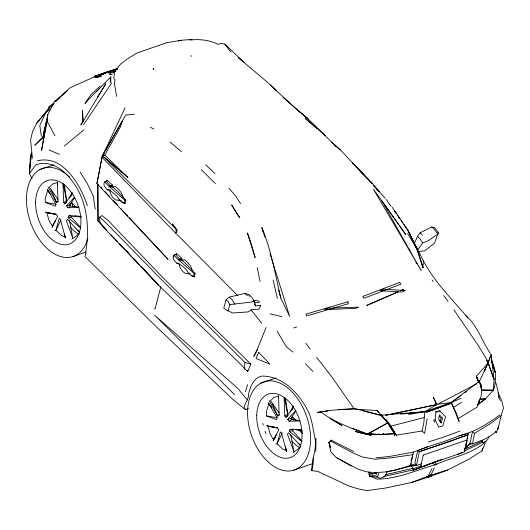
<?xml version="1.0" encoding="UTF-8"?>
<svg xmlns="http://www.w3.org/2000/svg" width="530" height="530" viewBox="0 0 530 530"><rect width="100%" height="100%" fill="white"/><g stroke="black" fill="none" stroke-linecap="round" stroke-linejoin="round"><path stroke-width="0.79" d="M98.05 184.109L98.023 220.997L106.517 230M110.816 76.234L110.743 82.388L110.061 77.658L87.503 100.581M315.774 451.494L316.032 438.277M481.319 389.245L481.485 385.648L478.762 380.447L478.484 382.773M423 267.736L423.344 260.714L407.987 230.663L417.024 249.504L423 267.736L417.547 249.869L407.55 233.505M104.509 72.901L100.514 74.293M464.386 448.936L465.93 448.406L466.009 447.015M105.43 150.851L122.543 120.767L120.277 127.226L104.788 155.058L102.343 155.654L96.91 183.652L102.343 155.654L125.663 115.036L134.342 114.215M491.151 354.888L484.546 371.192L484.301 369.629M427.173 418.72L424.623 433.408L422.039 430.983L423.708 423.815L424.875 411.651L436.952 404.536L433.202 397.05L436.707 404.622L385.774 415.315L387.344 414.983M353.583 451.533L331.204 440.099L328.892 442.325L330.786 451.845L336.365 457.635L357.439 468.931L365.408 471.455L372.014 472.859L385.906 471.905L395.512 470.143L410.591 465.34L413.36 452.117L427.876 446.691A615.668 475.165 84.5 0 0 459.113 435.879C474.045 432.188 487.514 424.192 499.677 414.97M175.881 233.346L176.179 229.616L172.376 223.918L177.133 230.186L175.881 233.346L102.23 157.496M435.143 419.906L435.74 412.393L440.019 411.028L445.617 416.958L442.782 425.888L438.813 427.14L435.143 419.906L433.593 420.244L434.666 422.244M430.115 475.032L431.221 476.212L411.876 482.426L385.343 488.077L367.151 490.581L358.022 488.839L349.217 486.142L317.622 471.349L311.779 470.647C311.68 460.139 316.496 450.122 315.231 439.628C313.29 430.711 312.302 421.39 308.957 412.883C300.278 394.737 283.716 376.101 262.078 376.061C253.433 377.645 250.319 386.602 248.577 394.121C248.974 399.143 245.006 402.482 244.237 407.086L245.284 409.571L248.431 408.577M29.932 168.732L29.475 173.681L32.105 178.716M30.084 167.089L31.31 153.899L29.601 169.911M46.951 119.701L44.229 129.982L42.844 137.979L41.413 138.33L34.775 145.286L42.844 137.979L47.806 114.52L41.472 150.785L47.163 121.264L47.806 114.52L54.451 101.548L67.469 90.623M387.072 471.793C386.913 475.476 382.958 478.279 379.434 478.126L378.248 477.576L377.691 476.503L378.698 473.502M441.232 422.966L440.403 421.893L440.894 418.283L442.457 418.15L441.232 422.966L438.635 418.687L439.522 414.858L442.457 418.15M459.113 435.879L468.036 433.195L465.93 448.406L469.984 443.305L472.468 443.915L484.135 439.456L491.244 435.435L497.193 430.883L498.253 426.935M109.107 73.955L109.312 72.524L115.547 70.967M466.135 444.935L466.387 443.371M466.638 441.808L466.897 440.244M467.149 438.674L467.4 437.111M467.785 434.766L468.036 433.195M482.161 440.244L482.274 442.47L483.141 442.709C486.076 441.894 488.11 439.184 489.263 436.495M100.461 76.519L100.004 75.127L97.235 75.452L95.281 76.088L95.85 77.645L95.294 76.26L94.512 76.327L94.949 77.731M120.787 200.459L123.371 203.063L125.113 203.606L125.789 200.128L116.819 190.648L112.691 187.044L109.352 186.719L104.635 181.903L107.504 180.518L112.499 185.096L112.691 187.044L115.48 186.507L118.442 189.223L121.509 193.033L123.351 197.836M191.602 275.295L192.635 276.335L194.371 276.879L195.053 273.401L186.083 263.92L181.956 260.316L178.61 259.991L173.893 255.175L176.762 253.797L181.763 258.368L181.956 260.316L184.745 259.779L187.7 262.496L190.767 266.305L192.615 271.108M311.779 470.647L313.197 463.518L313.17 458.172M472.468 443.915L474.608 433.335L490.74 423.384L501.148 415.606L503.5 407.994L501.797 400.839L498.18 392.796M409.498 465.28L416.461 465.532L419.303 451.719L468.116 434.812L458.947 437.999A588.293 458.351 65.4 0 1 429.134 448.32L419.303 451.719L417.759 450.606L414.884 462.683L416.461 465.532L421.867 463.657M469.984 443.305L472.515 431.632L474.608 433.335M55.809 101.203L54.451 101.548L55.782 101.336L70 87.828L97.295 75.512M125.113 203.606L124.285 203.109L124.928 200.221L109.352 186.719L109.995 185.765L112.499 185.096M194.371 276.879L193.543 276.388L194.192 273.493L178.61 259.991L179.259 259.037L181.763 258.368M493.463 390.822C496.352 381.156 496.544 370.053 491.635 360.996M497.928 429.26L501.148 415.606M411.101 461.537L412.227 456.827M422.039 430.983L396.321 435.176L393.565 430.413L395.029 433.871L394.558 435.792L393.565 430.413L386.085 419.892M111.399 70.603L108.809 71.431L114.248 70.252L114.851 71.623M330.415 447.148L329.15 442.689L330.932 441.179L331.204 440.099M160.901 286.617L155.038 308.805L154.203 308.692M426.749 476.198L427.856 477.378L447.618 470.05L469.235 459.026L482.081 450.785L482.697 448.473M260.912 305.419L255.52 305.909C254.751 300.272 250.895 294.408 244.946 293.441L229.271 297.085L226.078 299.715L223.786 308.023L225.793 309.805L232.73 312.978L248.298 311.918L251.829 309.613L258.806 309.275L260.561 306.062M228.046 310.838L229.815 304.578L228.052 301.385L226.078 299.715M415.103 245.476L416.295 246.576L417.965 249.663L422.675 242.912L428.386 240.68L437.866 233.988L438.33 232.378L434.368 227.589L431.725 226.979L420.118 232.783L417.488 236.393L414.235 243.654M100.879 76.393L100.402 74.982L101.435 74.631L98.176 75.068L104.085 73.73L100.74 74.187L102.833 73.498L105.987 73.067L104.244 73.021C106.199 72.358 102.111 73.736 104.907 72.762M245.489 391.617L247.623 384.634M107.795 71.914L106.908 72.113L109.637 71.795L107.153 72.478C116.249 69.755 100.13 73.895 107.431 72.186L106.225 72.623M31.621 152.898L30.382 156.734L29.475 173.681L35.649 164.956C54.252 158 70.437 175.827 78.374 190.681C88.861 210.986 89.073 234.578 85.038 256.586L155.157 325.612L232.617 399.183L245.284 409.571M438.33 232.378L434.56 243.091L424.848 250.789L419.952 251.399L418.177 252.492M80.719 227.966L68.204 217.764L68.834 215.882L70.841 215.79M289.327 431.261L289.956 429.38L293.302 429.22L292.666 430.784L289.327 431.261L301.842 441.464M99.726 217.108L106.802 223.686L160.597 278.674L245.085 362.533L244.443 364.262L244.84 369.026L247.788 371.45L250.809 364.103L162.975 277.74L108.06 220.447L102.005 215.551L99.726 217.108L99.05 218.174L100.269 222.726L104.059 227.953L159.199 285.836L241.289 364.865L244.84 369.026M57.425 181.936L57.982 201.658L56.524 202.526L48.038 187.004M278.548 395.433L279.105 415.156L277.647 416.024L269.16 400.501M266.113 327.427L257.288 349.29L253.771 356.438L257.487 349.886M479.464 381.335L488.176 363.004L491.038 354.53L494.079 379.593L488.176 363.004L486.328 360.261M482.081 450.785L485.215 443.04M68.204 217.764L71.543 217.287L72.179 215.723M117.256 69.125L114.222 69.576L117.547 68.893L115.09 69.278M104.635 181.903L103.9 183.546L104.158 186.003L107.279 189.839L110.73 190.237M190.051 273.738L184.639 273.129L181.73 270.327L180.074 267.451L178.782 263.582L176.543 263.118L173.423 259.276L173.164 256.818L173.893 255.175M478.252 402.833L479.816 399.428L478.173 402.88M50.072 107.014L46.044 112.049L39.796 125.491L41.38 136.389M125.159 107.669L102.164 156.582L104.205 153.004M60.784 220.235L55.955 230.278L54.815 230.437M282.252 433.01L277.077 443.776L275.938 443.935M50.907 109.187L46.044 112.049L36.61 123.265L32.549 131.619L30.568 139.966L32.436 158.198M434.448 467.798L431.003 474.9L411.876 482.426M69.39 198.101L72.285 192.509M290.155 412.3L293.408 406.007M432.016 468.639L428.194 475.874L447.618 470.05M109.458 71.894L109.862 71.676L109.16 71.736M107.583 72.358L107.888 72.312M97.719 97.136L105.781 83.707L80.878 125.047L82.892 121.456L82.488 110.372L83.104 121.383M70.53 196.835L71.788 194.788M292.07 409.65L293.328 407.61M53.782 224.574L52.026 227.357L57.724 216.147L56.286 214.551L45.527 212.199L55.862 214.1M275.342 437.376L273.149 440.854L278.846 429.644L277.409 428.048L266.65 425.696L274.6 427.16M78.93 207.475L67.933 207.76L66.482 205.938L69.801 204.971L74.783 197.505M300.053 420.972L289.055 421.257L287.604 419.435L290.924 418.475L295.906 411.002M83.521 124.709L111.678 82.918M316.741 357.492L331.959 377.075L353.854 408.458L381.123 415.169L424.875 411.651L426.816 412.128L450.619 403.449L451.268 402.508L479.484 381.11L480.902 387.443M62.971 183.923L63.699 202.553L64.945 203.838L72.438 193.331M284.093 397.421L284.822 416.05L286.067 417.335L293.56 406.828M55.789 220.685L52.106 225.84L48.899 220.175L46.832 212.894L55.782 214.206M276.912 434.183L273.228 439.337L270.022 433.679L267.955 426.392L277.72 427.823M477.278 405.106L478.934 402.952M465.93 448.406L469.977 443.159M36.61 123.265L49.091 108.226M41.201 118.051L46.044 112.049M72.04 238.964L76.274 236.181L79.142 233.233M293.163 452.461L297.396 449.678L300.835 446.141L298.96 443.57M477.477 405.158L485.44 398.918L493.271 390.232L481.439 390.02M66.482 205.938L74.465 197.14M287.604 419.435L295.588 410.637M51.085 105.828L52.622 104.158L54.166 103.589M103.396 73.544L105.987 73.067L104.721 72.948M69.582 205.163L71.894 202.804L75.287 206.296M290.665 418.448L292.394 416.686L295.793 420.177M96.758 91.326L99.739 88.45M100.143 85.993L90.57 95.155L84.992 103.449L87.324 101.356M55.782 101.336L59.903 97.599M62.851 94.936L65.203 92.803M486.076 441.291C472.005 454.541 451.666 457.112 434.626 465.035L432.666 462.644M98.461 74.968L102.813 73.935L100.369 74.313M64.945 203.838L66.528 202.493M286.067 417.335L288.181 415.546M64.249 146.075L83.945 129.797M51.218 105.868L53.775 103.807M58.273 201.115L56.524 202.526L51.198 189.819L49.416 187.242L52.642 183.99L57.167 182.605L57.518 184.996M279.396 414.612L277.647 416.024L272.321 403.317L270.538 400.74L273.765 397.487L278.29 396.102L278.522 397.699M109.472 71.305L108.809 71.431L110.114 71.007M101.435 74.631C98.308 75.465 101.316 73.736 100.939 76.38M461.153 395.406L451.268 402.508L424.875 411.651L408.65 414.506M465.101 392.564L466.42 391.617M53.782 103.403L48.654 106.994L48.733 108.06L52.801 105.503M97.235 75.452L94.512 76.327L95.393 76.095L95.917 77.479L95.135 76.115L97.407 75.333M477.583 404.238L485.44 398.918L479.69 399.044M63.699 202.553L66.588 200.638L64.362 184.725M284.822 416.05L287.71 414.135L285.485 398.222M67.933 207.76L70.609 206.037L78.798 207.011M289.055 421.257L291.732 419.535L299.92 420.509M190.853 55.889L191.807 56.114M476.907 383.707L437.7 404.277L451.268 402.508L459.119 421.463L456.085 412.605L453.508 407.411L461.736 402.19M102.946 73.484L102.283 73.73L104.807 73.054M458.351 418.408L476.927 407.265C479.319 400.634 483.87 393.075 480.425 386.032L481.485 385.648L481.618 389.563M390.875 427.465L387.861 422.768L367.634 434.269L382.216 434.408L395.029 433.871L396.321 435.176M105.722 181.485L107.504 180.518M174.986 254.764L176.762 253.797M457.615 454.488L462.041 452.302M464.253 451.209L482.691 442.093M464.273 449.645L482.108 441.033M468.407 445.22L472.131 443.438M96.811 75.922L98.275 75.366L96.029 76.042L96.44 77.466L96.029 76.042L98.54 75.346M114.222 69.576L115.918 69.675L112.208 70.265M353.854 408.458L331.045 410.326L317.755 412.333L321.405 412.433C336.258 423.271 353.941 429.386 371.086 435.435L355.279 431.453L366.985 434.494L382.216 434.408L383.713 433.752M400.521 290.784L403.522 289.479L400.508 290.791M461.133 398.302L451.268 402.508L453.508 407.411M103.635 73.842L103.164 74.041L103.993 73.736M114.102 70.265L110.644 71.305L114.248 70.252M377.393 434.156L382.216 434.408L383.627 433.812M417.759 450.606L427.876 446.691M105.006 73.173L105.49 73.001L104.569 72.994M111.287 71.258L111.863 71.066L110.995 71.278M421.41 465.87L412.91 468.825L413.102 470.309L442.345 459.152M413.102 470.309L439.019 460.424M96.029 76.042L96.93 75.982M110.578 70.828L111.611 70.47M109.637 71.795L107.862 72.405L108.478 72.159M426.816 412.128L450.619 403.449M96.897 77.572L96.48 76.154L100.004 75.127M99.302 74.882L98.971 75.002L99.792 74.862L98.871 74.896M105.689 72.517L107.404 71.934M39.591 169.746L53.55 164.909M72.954 256.586L86.145 252.022M293.56 327.99L296.681 326.911M260.714 383.243L276.229 377.87M294.077 470.083A46.647 29.163 70.9 0 0 295.555 395.923A46.647 29.163 70.9 0 0 247.583 411.744A46.647 29.163 70.9 0 0 294.077 470.083L312.693 463.637M106.119 72.636L107.431 72.186M115.05 69.51L114.473 69.49M110.578 72.617L110.134 71.212L112.446 70.51M96.937 77.552L96.48 76.154L99.6 75.267L99.057 75.306M110.293 71.166L113.208 70.609L110.677 70.821M435.13 411.81L437.416 411.068M108.809 71.431L109.564 71.232M103.695 73.18L104.602 72.895M110.843 71.066L112.022 70.709L111.26 70.775M189.78 40.134C198.962 38.856 209.84 39.982 218.095 44.354L220.884 43.473L224.872 44.076L243.482 61.897L238.646 57.896C251.227 68.754 264.304 79.109 276.455 90.537L270.34 85.184M435.647 403.628L437.224 403.158M254.34 301.199L251.008 302.1L229.815 304.578M390.928 426.127L424.477 417.461M178.391 41.042L181.492 40.253L192.145 39.419M106.563 72.371L105.596 72.61L106.908 72.073L106.219 72.391M37.153 160.868C63.255 154.217 80.454 185.156 87.404 205.66M386.787 471.925L413.619 465.565M385.456 474.728L413.161 468.262L411.061 465.757M383.66 476.55L413.155 469.885M115.6 69.417L115.123 69.596M115.262 71.153L112.976 71.298L113.612 72.689M388.94 414.645L436.952 404.536M113.745 70.059L112.738 70.145L115.646 69.761L114.911 69.695L115.308 69.615M110.644 71.305L111.863 71.066M103.529 73.405L104.006 73.326M413.36 452.117L388.702 456.595L375.889 457.827M327.971 410.896L317.755 412.333M413.168 454.608L391.226 457.847L375.088 459.258L362.162 456.933L352.264 452.62L330.932 441.179M181.492 40.253L167.043 42.599L137.018 52.993L127.207 59.049L120.449 64.243L114.666 71.722L113.745 78.466L115.156 79.997L114.301 82.7L116.613 96.42M366.985 434.494L371.06 433.832M367.76 433.507L371 433.123M124.928 200.221L125.789 200.128M194.192 273.493L195.053 273.401M253.85 302.822L259.607 302.232L257.997 300.788M400.448 414.155L424.875 411.651M173.164 256.818L173.959 256.739M114.911 69.695L115.487 69.642L114.434 69.834M96.341 75.697L98.938 75.492L98.368 75.532M382.216 434.408L394.704 433.514L392.041 429.38M98.322 76.989L97.586 75.598L98.01 77.009M480.173 399.229L485.44 398.918M253.711 300.51L257.461 300.305M338.829 409.736L355.107 409.08L376.996 410.591L381.984 415.454M113.148 70.457L113.692 70.41M102.701 74.028L102.244 73.981M330.925 308.043L328.474 308.115L324.473 309.666L355.709 308.314L358.744 307.168L332.562 307.99M375.77 473.595L369.483 473.787L368.542 472.21L370.967 472.203M109.491 74.611L112.254 74.617M176.543 263.118L178.332 263.132C182.009 266 186.692 268.703 188.461 273.175L189.137 273.798M107.279 189.839L109.074 189.853C112.751 192.728 117.428 195.431 119.204 199.903L119.879 200.519L115.374 199.856L112.473 197.054L110.81 194.179L109.518 190.31M109.312 72.524L113.711 72.875M481.247 390.08L493.178 390.206L494.112 379.48L488.176 363.004L476.404 376.167L478.789 381.852M68.834 215.882L81.176 216.492M289.956 429.38L301.477 429.949M367.754 433.646L369.357 433.732M370.967 433.818L374.982 434.024M75.452 215.975L81.189 216.406M298.218 429.598L301.497 429.843M440.403 421.893L439.171 420.601M73.776 215.982L80.977 217.141M295.7 429.611L302.1 430.638M50.582 194.305L47.607 190.515L45.176 198.697L45.355 202.42L56.226 204.235M271.704 407.802L268.73 404.012L266.298 412.194L266.477 415.917L277.349 417.733M368.84 474.708L376.333 475.96M276.19 427.452L277.78 427.743M386.132 419.919L390.67 425.669L395.029 433.871L394.466 433.752L391.597 429.532L386.317 420.051M112.963 186.421L109.995 185.765L106.278 181.194M182.227 259.7L179.259 259.037L175.543 254.466M270.002 313.813L281.788 316.635M124.285 203.109L122.41 202.619L119.204 199.903L120.257 200.274M193.543 276.388L191.674 275.898L188.461 273.175L189.521 273.546M245.085 362.533L250.809 364.103M416.461 465.532L410.538 463.889L410.591 465.34M362.209 410.538L382.541 415.99L381.123 415.169L386.006 420.986L382.971 416.62M48.965 149.957L59.446 154.323M45.355 202.42L55.279 206.19L55.948 204.196L47.236 189.29L49.681 192.589M266.477 415.917L276.402 419.687L277.071 417.693L268.359 402.787L269.333 404.105M352.092 428.16L367.356 434.004L387.821 422.894L381.328 415.507M438.939 410.571L440.019 411.028M370.443 476.364L376.883 479.1C397.758 479.2 416.898 469.699 436.68 464.326L434.653 461.955M150.421 127.226L153.958 129.141M337.179 457.94L351.198 465.95M329.812 418.528L341.93 425.557L335.755 421.648M177.133 230.186L102.343 155.654L127.862 177.331L102.343 155.654M374.445 472.482L377.035 474.158L375.339 472.522M112.976 71.298L113.778 71.914M234.605 394.671L154.694 315.27L239.083 389.51M283.04 97.414L308.062 118.912L297.926 110.545L270.346 85.184M297.926 110.545C313.396 122.119 325.552 137.323 340.127 149.897M292.964 352.145L286.332 346.7L277.124 331.164M170.276 142.232L181.505 151.719M317.192 128.657L305.333 118.455L325.155 135.428M394.002 432.983L395.029 433.871M331.74 142.212L340.24 149.718L353.96 164.373M300.298 430.314L302.12 431.963M298.403 429.611L302.663 433.474M431.725 226.979L434.116 229.179L437.866 233.988M420.118 232.783L422.509 234.982M417.488 236.393L419.873 238.586L422.675 242.912M244.946 293.441L247.338 295.634M229.271 297.085L231.663 299.278L234.975 304.24M334.456 145.127L336.272 146.81M387.986 423.178L390.67 425.669M201.287 169.699L215.365 183.579M205.826 164.863L214.955 173.588M359.877 171.223L372.285 183.506L379.255 191.509L373.531 185.553L376.697 188.826M436.872 407.855L438.058 408.994M415.805 262.33L416.971 263.463M104.788 155.058L125.193 174.966M378.738 412.313L376.996 410.591L378.075 411.817M359.897 170.686L372.285 183.506L352.722 162.982L363.964 174.768M176.609 234.015L237.48 295.362M104.953 228.026L98.023 220.997L97.619 184.255L168.07 259.395L129.419 217.837M305.459 363.726L313.038 371.557M111.048 234.803L117.282 241.408M119.548 243.807L131.447 256.414M132.579 257.613L139.377 264.821M141.079 266.616L158.642 285.226L142.332 267.663M465.731 315.41C477.47 325.665 481.922 341.002 490.402 353.596M100.852 187.123L101.972 188.322M104.768 191.337L109.809 196.756M113.175 200.373L117.653 205.19M121.012 208.8L127.737 216.028M126.584 250.703L128.267 252.519M134.454 259.183L137.27 262.211M300.835 446.141L288.492 432.738L287.472 434.236L293.911 451.6L290.804 434.832M292.666 430.784L301.994 441.251M71.543 217.287L80.871 227.754M65.839 199.923L66.926 201.175M228.973 188.249L235.585 195.908L240.574 203.639M239.295 390.358L247.53 399.951M467.824 317.96C452.362 299.377 434.646 282.371 423.344 260.714M479.961 383.826L481.485 385.648M495.683 431.572L496.656 432.738L495.762 431.559M385.231 198.253L376.3 188.349L377.837 190.297M386.211 199.432L391.16 206.422M376.711 476.417L377.459 477.331L369.887 476.112L369.185 475.171M250.995 309.758L261.76 323.346M290.924 418.475L291.732 419.535M69.801 204.971L70.609 206.037M443.703 295.568L448.022 301.398M384.409 418.521L390.02 426.107M305.87 343.294L310.189 349.124M270.313 405.423L271.294 406.742M224.872 44.076L230.954 52.298M77.837 230.073L79.712 232.644L67.37 219.234L66.349 220.738L72.789 238.102L69.536 220.533M392.293 207.356L408.14 230.59L417.024 249.504M396.473 213.769L394.631 211.172L396.42 213.709M398.772 217.002L399.693 218.3M272.321 403.317L279.078 412.87M51.198 189.819L57.956 199.373M397.321 214.988L399.123 217.538M432.202 280.059L433.129 281.43M386.032 420.018L387.861 422.768M246.947 370.192L247.788 371.45M401.018 220.308L402.787 222.978M403.668 224.316L407.643 230.331M439.675 416.434L440.49 417.667M454.018 309.957L479.007 346.64L488.243 361.924M80.109 171.972L87.099 183.161L93.187 195.908L95.195 209.184M54.934 135.68L47.163 121.264M254.519 304.061L255.52 305.909M278.621 289.983L280.761 297.973L289.638 316.35L271.738 259.077M100.528 76.512L99.878 75.141L99.527 75.267L100.024 76.651M248.928 294.753L249.564 296.224M498.498 396.374L500.293 400.733M95.281 76.088L95.85 77.473M369.277 475.291L369.847 476.682L368.774 472.19M491.515 361.354L493.682 366.694M492.509 365.647L495.212 372.484L494.165 368.171M478.146 380.633L476.404 376.167L478.418 382.07M478.901 382.733L476.404 376.167L478.02 380.805M262.993 231.683L261.926 227.695C271.227 250.22 275.242 274.361 280.761 297.973M96.831 76.015L97.341 77.42M97.619 75.942L98.096 77.327M97.169 76.095L97.659 77.506M100.554 74.876L101.025 76.28M261.926 227.695L264.868 237.109M270.015 253.585L271.241 257.507M98.852 75.498L99.289 76.903M328.892 442.325L330.521 447.744M113.089 70.622L113.48 72.04M292.394 416.686L293.269 419.853M71.894 202.804L72.981 206.773M495.848 382.673L497.869 390.623L498.935 397.407M97.811 75.585L98.149 77.002M273.135 280.045L277.395 298.397M284.352 397.394L287.71 414.135M63.229 183.897L66.588 200.638M257.295 267.604L259.998 281.456M286.213 449.182L286.591 451.606L281.423 432.758L280.33 431.91L277.077 443.776L282.854 449.201L286.154 450.679L285.59 446.658M65.216 236.493L65.468 238.109L60.301 219.261L59.208 218.413L55.955 230.278L61.732 235.704L65.031 237.182L64.581 233.962M490.979 354.709L492.847 367.012M372.305 473.588L372.351 474.363M369.629 472.926L369.755 476.125M110.671 72.842L110.717 74.631M409.783 249.166L409.809 250.769M87.847 238.361A46.647 29.163 70.9 0 1 47.408 248.756A46.647 29.163 70.9 0 1 28.494 184.957A46.647 29.163 70.9 0 1 69.721 177.232M78.95 234.359A33.589 20.995 70.9 0 1 70.172 226.953M459.934 431.009A353.828 161.279 5.1 0 1 428.333 441.947M300.073 447.857A33.589 20.995 70.9 0 1 291.851 441.086M265.941 433.646A34.516 21.578 70.9 0 1 265.053 431.334M263.224 425.053A34.516 21.578 70.9 0 1 262.887 423.463M423.278 455.091L420.595 467.149L464.147 452.07L466.837 440.006L423.278 455.091M258.68 352.364L256.056 358.518L269.896 364.123L258.68 352.364M153.316 68.801L153.004 68.999L153.958 69.218L153.316 68.801M405.165 290.553L402.131 292.056L380.076 290.692L383.627 289.175L405.165 290.553M398.268 291.758L366.74 305.439L398.249 291.778M399.64 282.424L362.851 296.402L363.825 298.284L400.965 284.126L399.64 282.424M415.891 465.121L413.579 465.989L415.878 465.128M347.985 301.762L305.976 314.111L306.552 315.959L348.362 303.73L347.985 301.762M381.693 200.578L373.378 189.104L421.284 270.77L381.693 200.578L405.728 234.538L381.693 200.578M239.772 217.77L235.963 212.344L231.67 204.898L239.772 217.77M115.381 71.437L114.831 70.053L115.328 71.457M250.352 241.15L247.397 232.981L255.149 257.6L250.352 241.15M35.59 202.109A33.589 20.995 70.9 0 0 69.066 244.111A33.589 20.995 70.9 0 0 70.126 190.72A33.589 20.995 70.9 0 0 35.59 202.109M256.712 415.606A33.589 20.995 70.9 0 0 290.188 457.609A33.589 20.995 70.9 0 0 291.248 404.218A33.589 20.995 70.9 0 0 256.712 415.606"/></g></svg>
